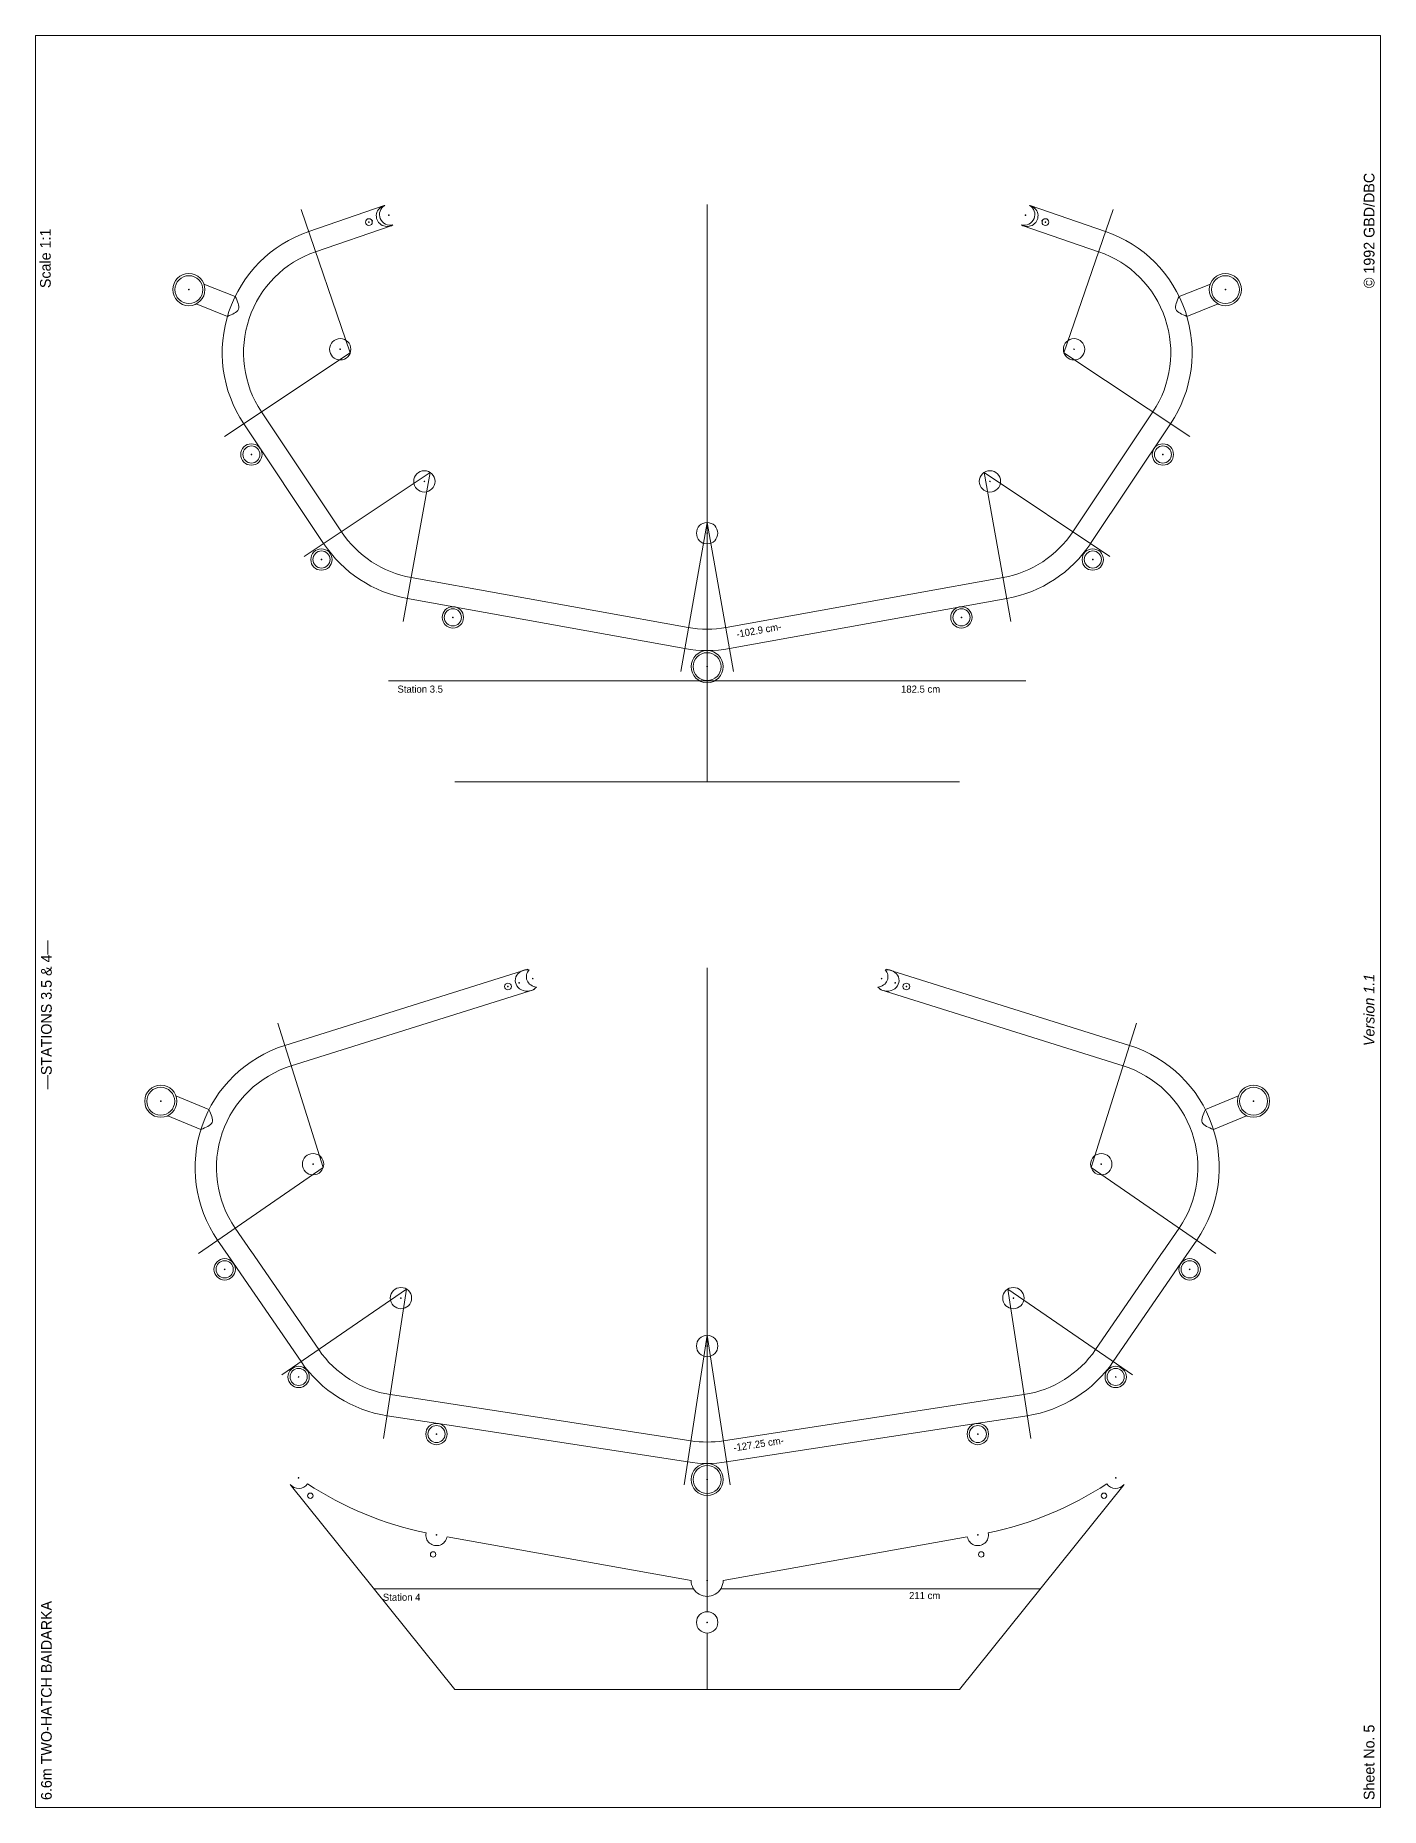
# Model space of a CAD drawing. Header units: centimetres. Extents: x -40 to 40, y -16 to 89.
import ezdxf

# ---------------------------------------------------------------- set-up
doc = ezdxf.new("R2010")
doc.units = ezdxf.units.CM
for name, color, linetype in [('Centers', 7, 'Continuous'), ('Layer1', 7, 'Continuous'), ('Plan', 7, 'Continuous'), ('Station 3.5', 7, 'Continuous'), ('Station 4', 7, 'Continuous'), ('Text', 7, 'Continuous')]:
    doc.layers.add(name, color=color, linetype=linetype)

msp = doc.modelspace()

# ---------------------------------------------------------------- linework, layer by layer
at = {"layer": 'Centers', "color": 7, "lineweight": 9}
for centre, radius in [((-20.16637152755802, 78.17824236030357), 0.0199999999999996), ((-19.9707829792857, 78.24541487959382), 0.0199999999999996), ((-18.98359174661225, 78.5890372507239), 0.0199999999999996), ((19.87156404255672, 78.24541487959382), 0.0199999999999996), ((20.06715259082904, 78.17824236030357), 0.0199999999999996), ((-30.87711306392769, 74.16145277148165), 0.8299999999999983), ((30.77789412719872, 74.16145277148165), 0.8300000000000018), ((-30.87711306392769, 74.16145277148165), 0.0199999999999996), ((30.77789412719872, 74.16145277148165), 0.0199999999999996), ((-21.87777378728052, 70.61491115927397), 0.0199999999999996), ((21.77486221080738, 70.61491115927397), 0.0199999999999996), ((-27.15832471382646, 64.35424681368833), 0.5100000000000016), ((-27.15832471382647, 64.35424681368833), 0.0200000000000031), ((27.05910577709749, 64.35424681368833), 0.5100000000000016), ((27.05541313735333, 64.35424681368833), 0.0199999999999996), ((-16.87239220530972, 62.75623988), 0.0199999999999996), ((16.76948062883658, 62.75623988), 0.0199999999999996), ((-0.0514557882365683, 59.67481900554343), 0.02), ((-22.99212791614369, 58.10774255464537), 0.5100000000000016), ((-22.99212791614369, 58.10774255464537), 0.0199999999999996), ((22.89290897941471, 58.10774255464537), 0.5100000000000016), ((22.89290897941471, 58.10774255464537), 0.0199999999999996), ((-15.17542286260138, 54.66493839861345), 0.509999999999998), ((15.07620392587241, 54.66493839861345), 0.509999999999998), ((-15.17542286260138, 54.66493839861345), 0.0199999999999996), ((15.07620392587241, 54.66493839861345), 0.0199999999999996), ((-0.0514557882365683, 51.73481900554344), 0.83), ((-0.0514557882365683, 51.73481900554344), 0.02), ((-11.89777827170496, 32.70780688977315), 0.0199999999999996), ((-11.23980823426026, 32.93110096992284), 0.0199999999999996), ((-10.42386363422363, 33.18028523057369), 0.0200000000000014), ((-32.54960902216412, 25.88576562500001), 0.0200000000000031), ((-23.49026739924116, 22.14101870554067), 0.0199999999999996), ((-28.74960902216412, 15.88576562500001), 0.0199999999999996), ((-18.26241172923435, 14.1732302638135), 0.0199999999999996), ((-0.0496090221641207, 11.32576562500001), 0.02), ((-24.34960902216412, 9.485765625000008), 0.0199999999999996), ((-16.14960902216412, 6.085765625000009), 0.0199999999999996), ((-24.34960902216412, 3.485765625000008), 0.0199999999999996), ((-0.0496090221641208, 3.385765625000007), 0.02), ((-16.14960902216412, 0.0857656250000094), 0.0199999999999996), ((-0.0496090221641208, -2.614234374999993), 0.02), ((-0.0496094683644891, -5.114234374999997), 0.02)]:
    msp.add_circle(centre, radius, dxfattribs=at)
at = {"layer": 'Centers', "color": 7, "lineweight": 9, "extrusion": (0, 0, -1)}
for centre, radius in [((-18.88437280988327, 78.5890372507239), 0.0199999999999996), ((-10.32464469749465, 33.18028523057369), 0.0199999999999996), ((-11.14058929753129, 32.93110096992284), 0.0199999999999996), ((-11.79855933497598, 32.70780688977315), 0.0200000000000014), ((-32.45039008543514, 25.88576562500001), 0.019999999999996), ((-23.39104846251218, 22.14101870554067), 0.0199999999999996), ((-28.65039008543515, 15.88576562500001), 0.0199999999999996), ((-18.16319279250537, 14.1732302638135), 0.0199999999999996), ((-24.25039008543515, 9.485765625000008), 0.0199999999999996), ((-16.05039008543514, 6.085765625000009), 0.0199999999999996), ((-24.25039008543515, 3.485765625000008), 0.0199999999999996), ((-16.05039008543514, 0.0857656250000094), 0.0199999999999996)]:
    msp.add_circle(centre, radius, dxfattribs=at)
at = {"layer": 'Layer1', "color": 7, "lineweight": 9}
for p, q in [((-40.005, -16.12900000000001), (-40.005, 89.28099999999998)), ((-40.005, 89.28099999999998), (40.005, 89.28099999999998)), ((40.005, 89.28099999999998), (40.005, -16.12900000000001)), ((40.005, -16.12900000000001), (-40.005, -16.12900000000001))]:
    msp.add_line(p, q, dxfattribs=at)
for points, knots in [([(-28.12350940818096, 73.75507196907769), (-27.98886120626906, 73.47450121927955), (-27.720312418307, 72.91491755068216), (-28.29644954156755, 72.68566880759413), (-28.58371614602806, 72.57136354007199)], [0, 0, 0, 0, 0.5013919553824799, 1, 1, 1, 1]), ([(-30.16162511284669, 24.2115633287762), (-29.87243102609956, 24.3213296382227), (-29.29267054133637, 24.54138313064079), (-29.55225140016021, 25.10513182728109), (-29.6823490475933, 25.3876733810331)], [0, 0, 0, 0, 0.4988164843025909, 1, 1, 1, 1])]:
    msp.add_open_spline(points, degree=3, knots=knots, dxfattribs=at)
at = {"layer": 'Layer1', "color": 3, "lineweight": 9, "true_color": 0x00ff00}
for points, knots in [([(28.02429047145198, 73.75507196907769), (27.88964226954009, 73.47450121927955), (27.62109348157803, 72.91491755068216), (28.19723060483858, 72.68566880759413), (28.48449720929908, 72.57136354007199)], [0, 0, 0, 0, 0.5013919553824799, 1, 1, 1, 1]), ([(30.06240617611772, 24.2115633287762), (29.77321208937058, 24.3213296382227), (29.19345160460739, 24.54138313064079), (29.45303246343124, 25.10513182728109), (29.58313011086432, 25.3876733810331)], [0, 0, 0, 0, 0.4988164843025909, 1, 1, 1, 1])]:
    msp.add_open_spline(points, degree=3, knots=knots, dxfattribs=at)
at = {"layer": 'Plan', "color": 7, "lineweight": 9}
for centre, radius in [((-23.65375, 2.418062500000029), 0.1599999999999966), ((-16.35125, -1.074437499999971), 0.1600000000000001), ((-0.0496094683644891, -5.114234374999997), 0.6349999999999999)]:
    msp.add_circle(centre, radius, dxfattribs=at)
at = {"layer": 'Plan', "color": 7, "lineweight": 9, "extrusion": (0, 0, -1)}
for centre in [(-23.55453106327102, 2.418062500000029), (-16.25203106327102, -1.074437499999971)]:
    msp.add_circle(centre, 0.1600000000000001, dxfattribs=at)
at = {"layer": 'Station 3.5', "color": 7, "lineweight": 9}
for p, q in [((-19.25849699194805, 79.16144628811487), (-23.75128675661109, 77.61845202899455)), ((-0.0496094683644891, 44.88576562499999), (-0.0496094683644891, 79.22403725072391)), ((19.15558541547492, 79.16144628811487), (23.64837518013795, 77.61845202899455)), ((-21.27619171505807, 70.41162875619284), (-24.19953203603411, 78.92362474085466)), ((21.17328013858493, 70.41162875619284), (24.09662045956098, 78.92362474085466)), ((-18.84598096678737, 77.96030910653), (-23.33877097711665, 76.41731476303858)), ((18.74306939031423, 77.96030910653), (23.23585940064352, 76.41731476303858)), ((-29.9802423183995, 74.4895501134637), (-28.12350940818096, 73.75507196907769)), ((29.88102338167052, 74.4895501134637), (28.02429047145198, 73.75507196907769)), ((-30.44740064753887, 73.30859156401512), (-28.58371614602806, 72.57136354007199)), ((30.34818171080989, 73.30859156401512), (28.48449720929908, 72.57136354007199)), ((-21.27619171505807, 70.41162875619284), (-28.76342293490628, 65.41750068457307)), ((21.17328013858493, 70.41162875619284), (28.66051135843314, 65.41750068457307)), ((-21.80669574422497, 59.76352558386961), (-26.55884968584827, 66.8879939021986)), ((21.70378416775183, 59.76352558386961), (26.45593810937513, 66.8879939021986)), ((-22.8632280307356, 59.05879902160542), (-27.61538174519334, 66.18326699936596)), ((22.76031645426247, 59.05879902160542), (27.51247016872021, 66.18326699936596)), ((-16.52403511506115, 63.28715632799965), (-24.01127065245869, 58.29303401348462)), ((-16.52403511506115, 63.28715632799965), (-18.12478785406097, 54.43065642114816)), ((16.42112353858802, 63.28715632799965), (23.90835907598555, 58.29303401348462)), ((16.42112353858802, 63.28715632799965), (18.02187627758784, 54.43065642114816)), ((-0.0514557882365683, 60.30981900554343), (-1.622913024217775, 51.44807413472468)), ((-0.0514557882365683, 60.30981900554343), (1.520001447744638, 51.44807413472468)), ((-1.180876504241676, 54.06109582346699), (-17.65345510313325, 57.03840361594332)), ((1.077964927768542, 54.06109582346699), (17.55054352666011, 57.03840361594332)), ((-1.386091186733435, 52.80760944081658), (-17.87933919993906, 55.78865309091433)), ((1.283179610260298, 52.80760944081658), (17.77642762346592, 55.78865309091433)), ((-18.99881857677995, 50.8857658945322), (18.89959964005098, 50.8857658945322))]:
    msp.add_line(p, q, dxfattribs=at)
for centre, radius in [((-20.16637152755802, 78.17824236030357), 0.1999999999999993), ((-30.8771130639277, 74.16145277148165), 0.9550000000000018), ((-21.87777378728052, 70.61491115927397), 0.6349997834817743), ((-27.15832471382647, 64.35424681368833), 0.6350000000000016), ((-16.87239220530972, 62.75623988), 0.6350000000000016), ((-0.0514557882365683, 59.67481900554343), 0.6349999999999999), ((-22.99212791614369, 58.10774255464537), 0.634999999999998), ((-15.17542286260138, 54.66493839861345), 0.6349999999999998), ((-0.0514557882365683, 51.73481900554344), 0.9549999999999998)]:
    msp.add_circle(centre, radius, dxfattribs=at)
at = {"layer": 'Station 3.5', "color": 7, "lineweight": 9, "extrusion": (0, 0, -1)}
for centre, radius in [((-20.06715259082904, 78.17824236030357), 0.1999999999999993), ((-30.77420148745457, 74.16145277148165), 0.9549999999999983), ((-21.77486221080738, 70.61491115927397), 0.6349997834817777), ((-27.05541313735333, 64.35424681368833), 0.6350000000000016), ((-16.76948062883658, 62.75623988), 0.6350000000000016), ((-22.88921633967055, 58.10774255464537), 0.634999999999998), ((-15.07251128612825, 54.66493839861345), 0.6349999999999998)]:
    msp.add_circle(centre, radius, dxfattribs=at)
at = {"layer": 'Station 3.5', "color": 7, "lineweight": 9}
for centre, radius, start, end in [((-21.27619171505807, 70.41162875619284), 7.619999812999785, 108.9544053792383, 213.7040507877042), ((-21.27619171505807, 70.41162875619284), 6.349999812999745, 108.9544060555264, 213.7040531537941), ((-16.52403511506115, 63.28715632799965), 7.619998184558484, 213.7040109094092, 259.7547812241405), ((-16.52403511506115, 63.28715632799965), 6.349998184558472, 213.7040089936471, 259.7547819813281), ((-0.0496094683644891, 60.30981632136685), 6.350297077093019, 259.7383309462634, 280.2288816122132), ((-0.0514557882365683, 60.30981900554343), 7.619999999999997, 259.9442485127636, 280.0557514872364)]:
    msp.add_arc(centre, radius, start, end, dxfattribs=at)
at = {"layer": 'Station 3.5', "color": 7, "lineweight": 9, "extrusion": (0, 0, -1)}
for centre, radius, start, end in [((-21.17697277832909, 70.41162875619284), 7.619999812999786, 108.9544053792383, 213.7040507877042), ((-21.17697277832909, 70.41162875619284), 6.349999812999746, 108.9544060555264, 213.7040531537941), ((-16.42481617833218, 63.28715632799965), 6.349998184558475, 213.7040089936471, 259.7547819813281), ((-16.42481617833218, 63.28715632799965), 7.619998184558484, 213.7040109094092, 259.7547812241405)]:
    msp.add_arc(centre, radius, start, end, dxfattribs=at)
at = {"layer": 'Station 3.5', "color": 7, "lineweight": 9}
for centre, start_param, end_param in [((-19.07988623531552, 78.55138258193924), 4.933410422919467, 8.395326625194592), ((-18.88729725790898, 78.62669191950857), 5.253733971604831, 8.075003076509251)]:
    msp.add_ellipse(centre, major_axis=(-0.6505004153085511, 0), ratio=0.9756758724552484, start_param=start_param, end_param=end_param, dxfattribs=at)
at = {"layer": 'Station 3.5', "color": 7, "lineweight": 9, "extrusion": (0, 0, -1)}
for centre, start_param, end_param in [((18.78807832118, 78.62669191950857), 5.253733971604831, 8.075003076509251), ((18.98066729858654, 78.55138258193924), 4.933410422919467, 8.395326625194592)]:
    msp.add_ellipse(centre, major_axis=(0.6505004153085511, 0), ratio=0.9756758724552484, start_param=start_param, end_param=end_param, dxfattribs=at)
at = {"layer": 'Station 4', "color": 7, "lineweight": 9}
for p, q in [((-0.0496094683644891, 44.88576562499999), (-15.04960946836449, 44.88576562499999)), ((-0.0496094683644891, 44.88576562499999), (14.95039053163551, 44.88576562499999)), ((-25.17383287300056, 29.20368585885048), (-10.70714137089189, 33.74859740175086)), ((-0.0496094683644891, -4.479234374999996), (-0.0496094683644891, 33.8152852305737)), ((25.07461482867232, 29.20368585885048), (10.60792332656364, 33.74859740175086)), ((-24.79318748023268, 27.99207161125988), (-10.32649597116908, 32.53698315634524)), ((24.69396943590444, 27.99207161125988), (10.22727792684084, 32.53698315634524)), ((-22.88996046425656, 21.93400039228186), (-25.58744757351405, 30.52024306484914)), ((22.79074241992832, 21.93400039228186), (25.48822952918581, 30.52024306484914)), ((-31.64782927993371, 26.20011940102767), (-29.6823490475933, 25.3876733810331)), ((31.54861034320473, 26.20011940102767), (29.58313011086432, 25.3876733810331)), ((-32.13297951844727, 25.02643748241845), (-30.16162511284669, 24.2115633287762)), ((32.0337605817183, 25.02643748241845), (30.06240617611772, 24.2115633287762)), ((-22.88996046425656, 21.93400039228186), (-30.30663004622613, 16.83566621490284)), ((22.79074241992832, 21.93400039228186), (30.20741200189789, 16.83566621490284)), ((-28.12283289153509, 18.33684238935333), (-27.14943319275103, 16.92081439160024)), ((28.02361484720685, 18.33684238935333), (27.05021514842279, 16.92081439160024)), ((-28.22632177643978, 16.24548142735269), (-29.16940738189846, 17.61741078306915)), ((-23.15765049949194, 11.11387191805933), (-27.1797472849911, 16.96491303205806)), ((23.0584324551637, 11.11387191805933), (27.08052924066286, 16.96491303205806)), ((28.12710373211154, 16.24548142735269), (29.07018933757022, 17.61741078306915)), ((-24.20422499094062, 10.39444031335397), (-28.22632177643978, 16.24548142735269)), ((24.10500694661238, 10.39444031335397), (28.12710373211154, 16.24548142735269)), ((-17.92477804224854, 14.71102994158615), (-25.341447666688, 9.612695735012705)), ((-17.92477804224854, 14.71102994158615), (-19.29340855174757, 5.815702486766491)), ((17.82555910551956, 14.71102994158615), (19.19418961501859, 5.815702486766491)), ((17.82555999792029, 14.71102994158615), (25.24222962235977, 9.612695735012705)), ((-0.0496090221641208, 11.96076562500001), (-1.418239531663159, 3.065438170180346)), ((-0.0496090221641208, 11.96076562500001), (1.319021487334917, 3.065438170180346)), ((-1.015253881643997, 5.684617920766136), (-18.89042290172841, 8.434882237352282)), ((0.9160358373157574, 5.684617920766136), (18.79120485740017, 8.434882237352282)), ((-16.05304453621613, 6.713380395423396), (-19.08355187362439, 7.179652696505507)), ((-1.208382853539973, 4.429388379919361), (-16.05304453621613, 6.713380395423396)), ((1.109164809211731, 4.429388379919361), (15.95382649188789, 6.713380395423396)), ((15.95382649188789, 6.713380395423396), (18.98433382929615, 7.179652696505507)), ((-15.04960946836449, -9.114234374999997), (-24.84480291052098, 3.088263407479128)), ((14.95039053163551, -9.114234374999997), (24.74558397379201, 3.088263407479128)), ((-1.004609022164121, -2.614234374999993), (-15.52446564815424, -0.025682847091551)), ((0.9053900854351425, -2.614234374999993), (15.42524671142526, -0.025682847091551)), ((-19.86593185913314, -3.114234105467789), (-0.8632583750994817, -3.114234105467789)), ((0.7640403307712399, -3.114234105467789), (19.76671292240417, -3.114234105467789)), ((-0.0496094683644891, -9.114234374999997), (-0.0496094683644891, -5.749234374999998)), ((-0.0496094683644891, -9.114234374999997), (-15.04960946836449, -9.114234374999997)), ((-0.0496094683644891, -9.114234374999997), (14.95039053163551, -9.114234374999997))]:
    msp.add_line(p, q, dxfattribs=at)
for centre, radius in [((-11.89777827170496, 32.70780688977315), 0.1999999999999993), ((-32.54960902216412, 25.88576562500001), 0.9549999999999983), ((-32.54960902216412, 25.88576562500001), 0.8300000000000054), ((32.45039097783588, 25.88576562500001), 0.9549999999999983), ((32.45039008543514, 25.88576562500001), 0.8300000000000054), ((-23.49026739924116, 22.14101870554067), 0.634999999999998), ((-28.74960902216412, 15.88576562500001), 0.634999999999998), ((-28.74960902216412, 15.88576562500001), 0.5100000000000016), ((28.65039097783588, 15.88576562500001), 0.634999999999998), ((28.65039008543515, 15.88576562500001), 0.5100000000000016), ((-18.26241172923435, 14.1732302638135), 0.6350000000000016), ((-0.0496090221641207, 11.32576562500001), 0.6349999999999999), ((-24.34960902216412, 9.485765625000008), 0.634999999999998), ((-24.34960902216412, 9.485765625000008), 0.509999999999998), ((24.25039097783588, 9.485765625000008), 0.6350000000000016), ((24.25039008543515, 9.485765625000008), 0.5100000000000016), ((-16.14960902216412, 6.085765625000009), 0.6349999999999998), ((-16.14960902216412, 6.085765625000009), 0.509999999999998), ((16.05039097783588, 6.085765625000009), 0.6350000000000016), ((16.05039008543514, 6.085765625000009), 0.509999999999998), ((-0.0496090221641208, 3.385765625000007), 0.9549999999999998), ((-0.0496090221641208, 3.385765625000007), 0.83)]:
    msp.add_circle(centre, radius, dxfattribs=at)
at = {"layer": 'Station 4', "color": 7, "lineweight": 9, "extrusion": (0, 0, -1)}
for centre, radius in [((-11.79855933497598, 32.70780688977315), 0.2000000000000011), ((-23.39104935491292, 22.14101870554067), 0.6350000000000016), ((-18.16319368490611, 14.1732302638135), 0.6350000000000016)]:
    msp.add_circle(centre, radius, dxfattribs=at)
at = {"layer": 'Station 4', "color": 7, "lineweight": 9}
for centre, radius, start, end in [((-22.88996046425656, 21.93400039228186), 7.6199999975237, 107.4408338200301, 214.505238156858), ((-22.88996046425656, 21.93400039228186), 6.349999997523724, 107.4408339033828, 214.5052381424523), ((-17.92477804224854, 14.71102994158615), 6.349999999999999, 214.5052381424521, 261.2530915278227), ((-17.92477804224854, 14.71102994158615), 7.619999999999998, 214.5052381424521, 261.2530915278227), ((-0.04960902216412, 11.96076562500001), 6.35, 261.2530915278227, 278.7469084721773), ((-0.0496090221641208, 11.96076562500001), 7.619999999999998, 261.2530915278227, 278.7469084721773), ((-24.34960902216412, 3.485765625000008), 0.635000000000003, 218.7547232311672, 325.9481734244999), ((12.42622901160963, 20.41462468540274), 20.64938386942211, 281.8703055827108, 303.1708256230829), ((24.25039097783588, 3.485765625000008), 0.6349999999999969, 214.0517825142993, 321.3301044750115), ((-16.14960902216412, 0.0857656250000094), 0.6350000000000003, 169.0106953697064, 349.8916963221236), ((16.05039097783588, 0.0857656250000094), 0.6349999999999995, 190.1082895456943, 10.98932119517162), ((-0.0496090221641208, -2.614234374999993), 0.9549999999999998, 180, 9.5454795521e-06)]:
    msp.add_arc(centre, radius, start, end, dxfattribs=at)
at = {"layer": 'Station 4', "color": 7, "lineweight": 9, "extrusion": (0, 0, -1)}
for centre, radius, start, end in [((-22.79074152752759, 21.93400039228186), 7.6199999975237, 107.4408338200301, 214.505238156858), ((-22.79074152752759, 21.93400039228186), 6.349999997523724, 107.4408339033828, 214.5052381424523), ((-17.82555999792029, 14.71102994158615), 6.350000000000004, 214.505238142452, 261.2530915278227), ((-17.82555999792029, 14.71102994158615), 7.620000000000005, 214.505238142452, 261.2530915278227), ((12.52544794833861, 20.41462468540272), 20.6493838694221, 281.8703055827108, 303.1708256230829)]:
    msp.add_arc(centre, radius, start, end, dxfattribs=at)
at = {"layer": 'Station 4', "color": 7, "lineweight": 9}
for centre, start_param, end_param in [((-10.75284865294597, 33.06863819049885), 4.556323344539807, 8.73521217510849), ((-10.09487861550128, 33.29193227064854), 5.593619521518691, 7.697915998129597)]:
    msp.add_ellipse(centre, major_axis=(-0.709818588765815, 0), ratio=0.8945947740028835, start_param=start_param, end_param=end_param, dxfattribs=at)
at = {"layer": 'Station 4', "color": 7, "lineweight": 9, "extrusion": (0, 0, -1)}
for centre, start_param, end_param in [((10.653629716217, 33.06863819049885), 4.556323344539807, 8.73521217510849), ((9.9956596787723, 33.29193227064854), 5.593619521518691, 7.697915998129597)]:
    msp.add_ellipse(centre, major_axis=(0.709818588765815, 0), ratio=0.8945947740028835, start_param=start_param, end_param=end_param, dxfattribs=at)

# ---------------------------------------------------------------- texts
at = {"layer": 'Layer1', "color": 7, "lineweight": 9, "char_height": 0.635, "attachment_point": 1, "rotation": 90}
for s, insert, width in [('{\\C7;\\l\\Fplotter|b0|i0|c00|p34;\\H1.00x;© 1992 GBD/DBC \\P}', (39.00811047619048, 74.25266666666664), 15.5575), ('{\\C7;\\l\\Fplotter|b0|i0|c00|p34;\\H1.00x;Scale 1:1 \\P}', (-39.73188952380952, 74.25266666666664), 15.5575), ('{\\C7;\\l\\Fplotter|b0|i0|c00|p34;—STATIONS 3.5 & 4—\\P}', (-39.67141333333333, 26.5879791666666), 20.8915), ('{\\C7;\\l\\Fplotter|b0|i1|c01|p34;Version 1.1\\P}', (39.00811047619048, 29.16766666666664), 15.5575), ('{\\C7;\\l\\Fplotter|b0|i0|c00|p34;\\H1.00x; 6.6m TWO-HATCH BAIDARKA\\P}', (-39.67141333333333, -15.91733333333335), 15.5575), ('{\\C7;\\l\\Fplotter|b0|i0|c00|p34;\\H1.00x; Sheet No. 5\\P}', (39.00811047619048, -15.91733333333335), 15.5575)]:
    msp.add_mtext(s, dxfattribs=dict(at, insert=insert, width=width))
at = {"layer": 'Station 3.5', "color": 7, "lineweight": 9, "insert": (1.33850723522067, 53.80985220150685), "char_height": 0.4233333459496498, "width": 5.167466949713864, "attachment_point": 1, "rotation": 10.252078802356557}
msp.add_mtext('{\\C7;\\l\\Fplotter|b0|i0|c00|p34;  -102.9 cm-\\P}', dxfattribs=at)
at = {"layer": 'Text', "color": 7, "lineweight": 9, "char_height": 0.4233333459496498, "attachment_point": 1}
for s, insert, width in [('{\\C7;\\l\\Fplotter|b0|i0|c00|p34;\\H1.00x;  Station 3.5\\P}', (-18.78715191011329, 50.6100488869959), 7.502759505618951), ('{\\C7;\\l\\Fplotter|b0|i0|c00|p34;182.5 cm  \\P}', (11.48291666666667, 50.6100488869959), 7.565267122053526), ('{\\C7;\\l\\Fplotter|b0|i0|c00|p34;\\H1.00x;  Station 4\\P}', (-19.65426519246648, -3.407180774556788), 7.579790952089801), ('{\\C7;\\l\\Fplotter|b0|i0|c00|p34;\\H1.00x;211 cm  \\P}', (11.95916666666667, -3.305932152849434), 8.061011615349443)]:
    msp.add_mtext(s, dxfattribs=dict(at, insert=insert, width=width))
at = {"layer": 'Text', "color": 7, "lineweight": 9, "insert": (1.169789177342589, 5.427266466265984), "char_height": 0.4233333459496498, "width": 5.622665886443443, "attachment_point": 1, "rotation": 8.746908472177324}
msp.add_mtext('{\\C7;\\l\\Fplotter|b0|i0|c00|p34;  -127.25 cm-\\P}', dxfattribs=at)

doc.saveas('drawing.dxf')
